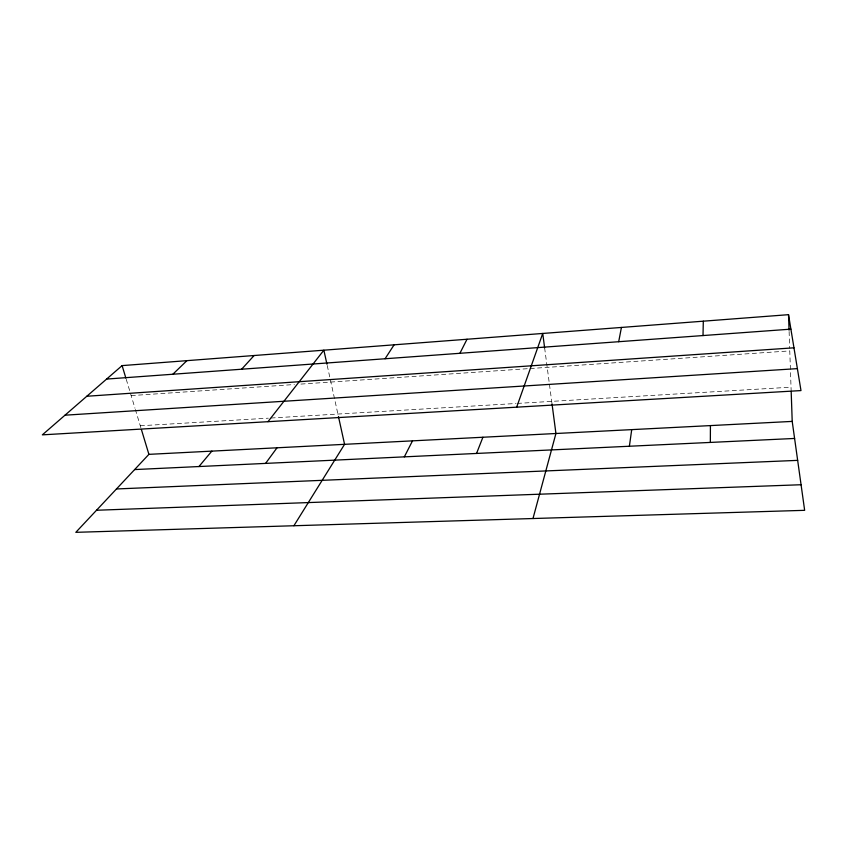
<?xml version="1.0" encoding="UTF-8"?>
<svg xmlns="http://www.w3.org/2000/svg" width="847" height="847" viewBox="0 0 847 847"><rect width="100%" height="100%" fill="white"/><g stroke="black" fill="none" stroke-linecap="round" stroke-linejoin="round"><path stroke-width="0.64" stroke-dasharray="4.24 3.18" d="M131.158 395.602L294.417 384.527M300.929 384.083L528.835 368.614M530.148 368.53L789.775 350.912L791.119 389.821M140.274 425.766L268.34 418.174M270.966 418.016L516.067 403.49M517.39 403.405L791.034 387.185M126.256 379.35L134.959 408.169M135.34 409.429L141.025 428.254M327.228 365.481L338.461 416.576M544.621 347.81L549.279 383.066M549.449 384.379L552.032 403.945M789.108 331.495L789.69 348.329"/><path stroke-width="1.27" d="M710.347 442.42L710.421 425.596M703.01 335.56L703.306 321.182M629.385 446.242L631.714 429.62M618.691 341.712L621.433 327.44M532.985 518.533L555.928 433.505L552.032 403.945M516.67 407.174L542.736 333.453L544.621 347.81M476.543 453.452L482.906 437.243M459.91 353.294L467.015 339.245M404.326 456.861L412.5 440.853M293.898 525.743L344.57 444.326L338.461 416.576M385.078 358.757L394.109 344.814M265.587 463.404L277.022 447.788M267.97 421.69L323.861 350.182L326.953 364.21M198.939 466.549L211.845 451.123M241.617 369.228L254.121 355.518M792.21 421.404L148.903 454.352L75.828 532.329L804.65 510.328L792.21 421.404L791.172 391.134M172.841 374.247L186.922 360.653M122.106 365.608L42.35 434.85L800.987 390.583L788.525 314.671L122.106 365.608L125.875 378.101M106.584 379.075L790.897 329.144M86.796 396.258L793.967 347.81M64.997 415.189L797.387 368.625M134.631 469.577L794.602 438.45M116.463 488.963L797.662 460.366M96.516 510.254L801.071 484.738M141.396 429.493L148.903 454.352M788.525 314.671L789.065 330.203"/></g></svg>
